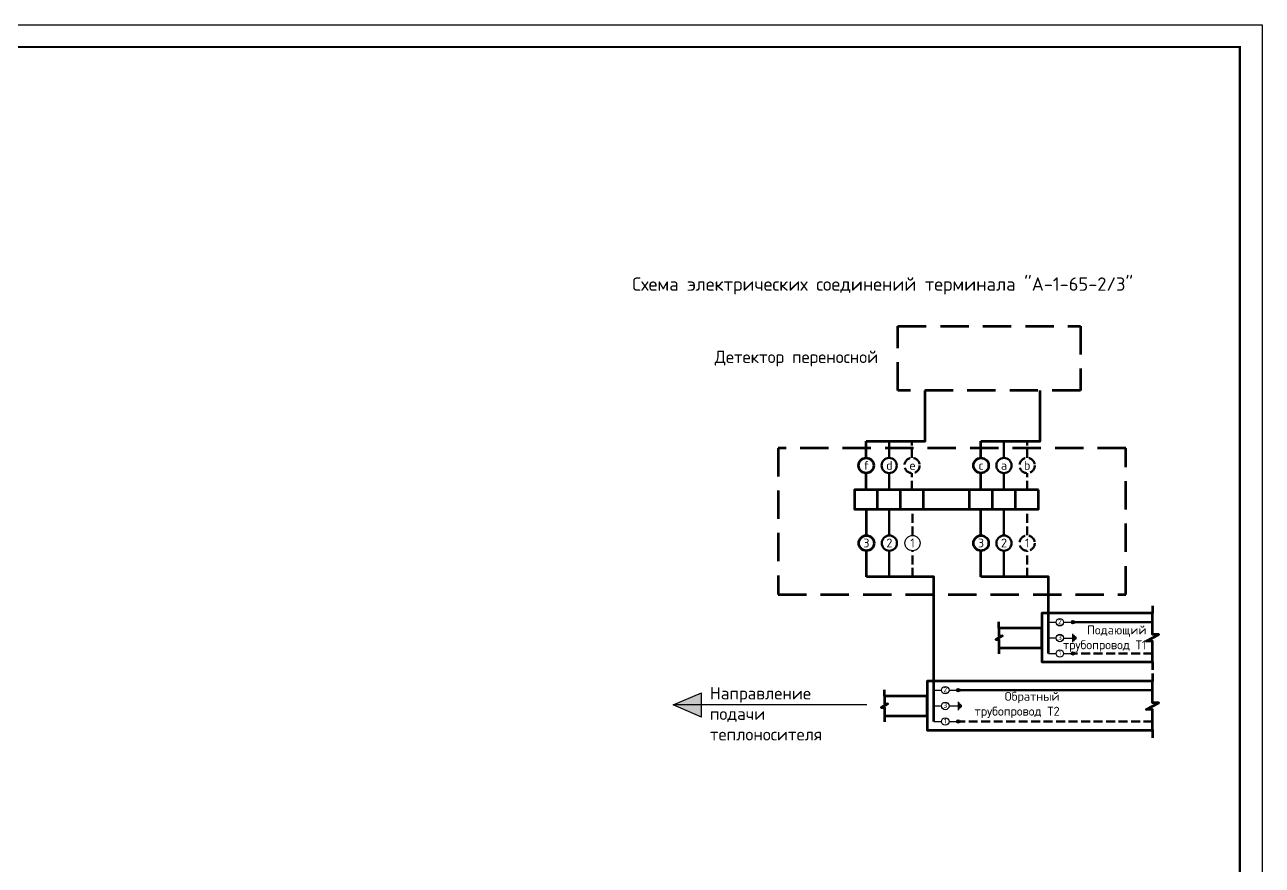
# Model space of a CAD drawing. Header units: millimetres. Extents: x -112426 to 8831, y 1218 to 38707.
# Drawn here: x 3983.2 to 4260.7, y 3348.9 to 3537.5 of the extents above; entities that cross this region are included whole.
import ezdxf

# ---------------------------------------------------------------- set-up
doc = ezdxf.new("R2010")
doc.units = ezdxf.units.MM
for name, pattern in [('ACAD_ISO04W100', [30, 24, -3, 0, -3]), ('DASHED', [7, 5, -2, 0]), ('DASHED2', [9.525, 6.35, -3.175])]:
    doc.linetypes.add(name, pattern=pattern)
for name, color, linetype, lineweight in [('Основной', 1, 'Continuous', 60), ('Размер 3.5', 250, 'Continuous', 35), ('Размеры на чертеже', 250, 'Continuous', 25), ('Тонкие', 5, 'Continuous', 30), ('шриховка', 4, 'ACAD_ISO04W100', 15)]:
    doc.layers.add(name, color=color, linetype=linetype, lineweight=lineweight)
doc.styles.add('-ISOCPEUR-', font='isocpeur.ttf')

msp = doc.modelspace()

# ---------------------------------------------------------------- hatches: boundary and pattern name
at = {"layer": 'Размеры на чертеже'}
h = msp.add_hatch(color=256, dxfattribs=at)
h.dxf.hatch_style = 1
h.paths.add_polyline_path([(4134.932, 3387.658), (4134.932, 3384.897), (4128.62, 3384.897)])
h.paths.add_polyline_path([(4128.62, 3384.897), (4134.932, 3384.897), (4134.932, 3382.135)])
at = {"layer": 'шриховка', "linetype": 'DASHED2'}
h = msp.add_hatch(color=4, dxfattribs=at)
h.dxf.hatch_style = 1
edge = h.paths.add_edge_path()
edge.add_arc((4218.225, 3403.478), 0.387, 180, 540, ccw=False)
h = msp.add_hatch(color=4, dxfattribs=at)
h.dxf.hatch_style = 1
edge = h.paths.add_edge_path()
edge.add_arc((4218.225, 3396.462), 0.387, 180, 540, ccw=False)
h = msp.add_hatch(color=4, dxfattribs=at)
h.dxf.hatch_style = 1
edge = h.paths.add_edge_path()
edge.add_arc((4192.53, 3388.227), 0.387, 180, 540, ccw=False)
h = msp.add_hatch(color=4, dxfattribs=at)
h.dxf.hatch_style = 1
edge = h.paths.add_edge_path()
edge.add_arc((4192.53, 3381.211), 0.387, 180, 540, ccw=False)

# ---------------------------------------------------------------- linework, layer by layer
msp.add_lwpolyline([(3071.68, 3537.538), (4260.68, 3537.538), (4260.68, 3117.538), (3071.68, 3117.538)], close=True)
at = {"const_width": 0.5}
msp.add_lwpolyline([(3091.68, 3532.538), (4255.68, 3532.538), (4255.68, 3122.538), (3091.68, 3122.538)], close=True, dxfattribs=at)
at = {"layer": 'Основной'}
for p, q in [((4236.073, 3407.125), (4236.073, 3405.467)), ((4201.647, 3402.152), (4201.647, 3403.533)), ((4201.647, 3397.731), (4201.647, 3396.405)), ((4236.073, 3394.581), (4236.073, 3392.758)), ((4236.073, 3391.929), (4236.073, 3390.271)), ((4175.952, 3386.9), (4175.952, 3388.282)), ((4175.952, 3382.48), (4175.952, 3381.153)), ((4236.073, 3379.385), (4236.073, 3377.562))]:
    msp.add_line(p, q, dxfattribs=at)
at = {"layer": 'Основной', "linetype": 'DASHED2'}
for points in [[(4219.926, 3455.442), (4179.003, 3455.442), (4179.003, 3469.926), (4219.926, 3469.926)], [(4230.105, 3442.545), (4152.136, 3442.545), (4152.136, 3409.722), (4230.105, 3409.722)]]:
    msp.add_lwpolyline(points, close=True, dxfattribs=at)
at = {"layer": 'Основной'}
for points in [[(4171.863, 3444.093), (4185.139, 3444.093), (4185.139, 3455.442)], [(4197.613, 3444.093), (4210.89, 3444.093), (4210.89, 3455.442)], [(4174.405, 3428.841), (4174.405, 3433.207)], [(4179.599, 3428.841), (4179.599, 3433.207)], [(4184.738, 3428.841), (4184.738, 3433.207)], [(4195.016, 3428.841), (4195.016, 3433.207)], [(4200.211, 3428.841), (4200.211, 3433.207)], [(4205.35, 3428.841), (4205.35, 3433.207)], [(4187.059, 3381.209), (4187.059, 3413.645), (4171.918, 3413.645)], [(4212.754, 3396.46), (4212.754, 3413.645), (4197.613, 3413.645)]]:
    msp.add_lwpolyline(points, dxfattribs=at)
at = {"layer": 'Основной', "color": 2, "true_color": 0xf1eb1f}
for points in [[(4171.863, 3440.335), (4171.863, 3444.093)], [(4197.613, 3440.335), (4197.613, 3444.093)], [(4171.863, 3433.207), (4171.863, 3436.909)], [(4197.613, 3433.207), (4197.613, 3436.909)], [(4171.918, 3422.984), (4171.918, 3428.841)], [(4197.613, 3422.984), (4197.613, 3428.841)], [(4171.918, 3413.645), (4171.918, 3419.503)], [(4197.613, 3413.645), (4197.613, 3419.503)]]:
    msp.add_lwpolyline(points, dxfattribs=at)
at = {"layer": 'Основной', "color": 32, "lineweight": 50, "ltscale": 0.15, "true_color": 0xcd6928}
for points in [[(4177.002, 3440.335), (4177.002, 3444.093)], [(4202.752, 3440.335), (4202.752, 3444.093)], [(4177.002, 3433.207), (4177.002, 3436.909)], [(4202.752, 3433.207), (4202.752, 3436.909)], [(4177.057, 3422.984), (4177.057, 3428.841)], [(4202.752, 3422.984), (4202.752, 3428.841)], [(4177.057, 3413.645), (4177.057, 3419.503)], [(4202.752, 3413.645), (4202.752, 3419.503)], [(4218.612, 3403.478), (4236.073, 3403.478)], [(4192.916, 3388.227), (4236.073, 3388.227)]]:
    msp.add_lwpolyline(points, dxfattribs=at)
at = {"layer": 'Основной', "color": 162, "linetype": 'DASHED', "lineweight": 50, "ltscale": 0.4, "true_color": 0x0520d1}
for points in [[(4182.141, 3440.335), (4182.141, 3444.093)], [(4207.947, 3440.335), (4207.947, 3444.093)], [(4182.141, 3433.207), (4182.141, 3436.909)], [(4207.947, 3433.207), (4207.947, 3436.909)], [(4182.252, 3422.984), (4182.252, 3428.841)], [(4207.947, 3422.984), (4207.947, 3428.841)], [(4182.252, 3413.645), (4182.252, 3419.503)], [(4207.947, 3413.645), (4207.947, 3419.503)], [(4236.073, 3396.462), (4218.612, 3396.462)], [(4236.073, 3381.211), (4192.916, 3381.211)]]:
    msp.add_lwpolyline(points, dxfattribs=at)
at = {"layer": 'Основной'}
for points in [[(4210.489, 3433.207), (4169.266, 3433.207), (4169.266, 3428.841), (4210.489, 3428.841)], [(4236.073, 3405.467), (4211.262, 3405.467), (4211.262, 3394.581), (4236.073, 3394.581), (4236.073, 3399.223), (4234.637, 3399.223), (4237.51, 3400.715), (4236.073, 3400.715)], [(4211.262, 3402.152), (4201.647, 3402.152), (4201.647, 3400.383), (4202.421, 3400.383), (4200.929, 3399.554), (4201.647, 3399.554), (4201.647, 3397.731), (4211.262, 3397.731)], [(4236.073, 3390.271), (4185.567, 3390.272), (4185.567, 3379.247), (4236.073, 3379.247), (4236.073, 3383.889), (4234.649, 3383.893), (4237.527, 3385.377), (4236.073, 3385.381)], [(4185.567, 3386.9), (4175.952, 3386.9), (4175.952, 3385.132), (4176.726, 3385.132), (4175.234, 3384.303), (4175.952, 3384.303), (4175.952, 3382.48), (4185.567, 3382.48)]]:
    msp.add_lwpolyline(points, close=True, dxfattribs=at)
at = {"layer": 'Основной', "color": 2, "true_color": 0xf1eb1f}
for centre in [(4171.885, 3438.629), (4197.636, 3438.629), (4171.941, 3421.223), (4197.636, 3421.223)]:
    msp.add_circle(centre, 1.706, dxfattribs=at)
at = {"layer": 'Основной', "color": 32, "lineweight": 50, "ltscale": 0.15, "true_color": 0xcd6928}
for centre in [(4177.025, 3438.629), (4202.775, 3438.629), (4177.08, 3421.223), (4202.775, 3421.223)]:
    msp.add_circle(centre, 1.706, dxfattribs=at)
at = {"layer": 'Основной', "color": 162, "linetype": 'DASHED', "lineweight": 50, "ltscale": 0.4, "true_color": 0x0520d1}
for centre in [(4182.164, 3438.629), (4207.969, 3438.629), (4207.969, 3421.223)]:
    msp.add_circle(centre, 1.706, dxfattribs=at)
at = {"layer": 'Размеры на чертеже'}
for p, q in [((4128.62, 3384.897), (4134.932, 3387.658)), ((4134.932, 3382.135), (4134.932, 3387.658)), ((4172.015, 3384.897), (4128.62, 3384.897)), ((4134.932, 3382.135), (4128.62, 3384.897))]:
    msp.add_line(p, q, dxfattribs=at)
at = {"layer": 'Тонкие'}
for points in [[(4212.754, 3403.478), (4214.467, 3403.478)], [(4216.145, 3403.478), (4217.838, 3403.478)], [(4212.754, 3399.941), (4214.467, 3399.941)], [(4216.145, 3399.926), (4218.17, 3399.926)], [(4218.17, 3400.838), (4218.17, 3399.014)], [(4218.335, 3400.672), (4218.335, 3399.18)], [(4218.501, 3400.506), (4218.501, 3399.346)], [(4218.667, 3400.341), (4218.667, 3399.512)], [(4218.888, 3400.175), (4218.888, 3399.677)], [(4212.754, 3396.46), (4214.467, 3396.46)], [(4216.145, 3396.461), (4217.838, 3396.46)], [(4187.059, 3388.227), (4188.772, 3388.227)], [(4190.45, 3388.227), (4192.143, 3388.227)], [(4192.474, 3385.587), (4192.474, 3383.763)], [(4192.64, 3385.421), (4192.64, 3383.929)], [(4192.806, 3385.255), (4192.806, 3384.095)], [(4192.972, 3385.089), (4192.972, 3384.26)], [(4193.193, 3384.924), (4193.193, 3384.426)], [(4187.059, 3384.69), (4188.772, 3384.69)], [(4190.45, 3384.675), (4192.474, 3384.675)], [(4187.059, 3381.209), (4188.772, 3381.209)], [(4190.45, 3381.21), (4192.143, 3381.209)]]:
    msp.add_lwpolyline(points, dxfattribs=at)
for centre, radius in [((4182.274, 3421.223), 1.706), ((4215.306, 3403.466), 0.839), ((4218.225, 3403.478), 0.387), ((4215.306, 3399.93), 0.839), ((4215.306, 3396.449), 0.839), ((4218.225, 3396.462), 0.387), ((4189.611, 3388.215), 0.839), ((4192.53, 3388.227), 0.387), ((4189.611, 3384.679), 0.839), ((4189.611, 3381.197), 0.839), ((4192.53, 3381.211), 0.387)]:
    msp.add_circle(centre, radius, dxfattribs=at)

# ---------------------------------------------------------------- texts
at = {"layer": 'Размер 3.5', "attachment_point": 3, "style": '-ISOCPEUR-'}
for s, insert, char_height, width in [('\\A1;\\pxsm1,qj;{\\C7;Схема электрических соединений терминала "\\A0;А-1-65-2/3\\A1;"}', (4244.799, 3480.842), 3, 125.37591), ('\\A1;\\pxsm1,qj;{\\C7;Детектор переносной}', (4218.056, 3464.384), 2.76152, 80.11904), ('\\A1;\\pxsm1,qj;{\\C7;Направление подачи теплоносителя}', (4173.319, 3388.909), 2.76152, 36.47961)]:
    msp.add_mtext(s, dxfattribs=dict(at, insert=insert, char_height=char_height, width=width))
at = {"layer": 'Размер 3.5', "style": '-ISOCPEUR-'}
for s, width, insert, char_height, attachment_point in [('f', 1.04448, (4171.918, 3438.661), 1.973, 5), ('d', 1.04448, (4177.08, 3438.661), 1.973, 5), ('e', 1.04448, (4182.274, 3438.661), 1.973, 5), ('с', 1.04448, (4197.613, 3438.661), 1.973, 5), ('a', 1.04448, (4202.775, 3438.661), 1.973, 5), ('b', 1.04448, (4207.969, 3438.661), 1.973, 5), ('3', 1.04448, (4171.918, 3421.254), 1.973, 5), ('2', 1.04448, (4177.08, 3421.254), 1.973, 5), ('1', 1.04448, (4182.274, 3421.254), 1.973, 5), ('3', 1.04448, (4197.613, 3421.254), 1.973, 5), ('2', 1.04448, (4202.775, 3421.254), 1.973, 5), ('1', 1.04448, (4207.969, 3421.254), 1.973, 5), ('2', 1.04448, (4215.306, 3403.571), 1.105, 5), ('Подающий\\Pтрубопровод Т1', 22.79177, (4234.702, 3399.789), 2, 6), ('3', 1.04448, (4215.306, 3400.034), 1.105, 5), ('1', 1.04448, (4215.306, 3396.553), 1.105, 5), ('2', 1.04448, (4189.611, 3388.319), 1.105, 5), ('Обратный\\Pтрубопровод Т2', 22.35764, (4215.257, 3384.896), 2, 6), ('3', 1.04448, (4189.611, 3384.783), 1.105, 5), ('1', 1.04448, (4189.611, 3381.301), 1.105, 5)]:
    msp.add_mtext_dynamic_manual_height_columns(s, width=width, gutter_width=13.808, heights=[0], dxfattribs=dict(at, insert=insert, char_height=char_height, attachment_point=attachment_point))

doc.saveas('drawing.dxf')
